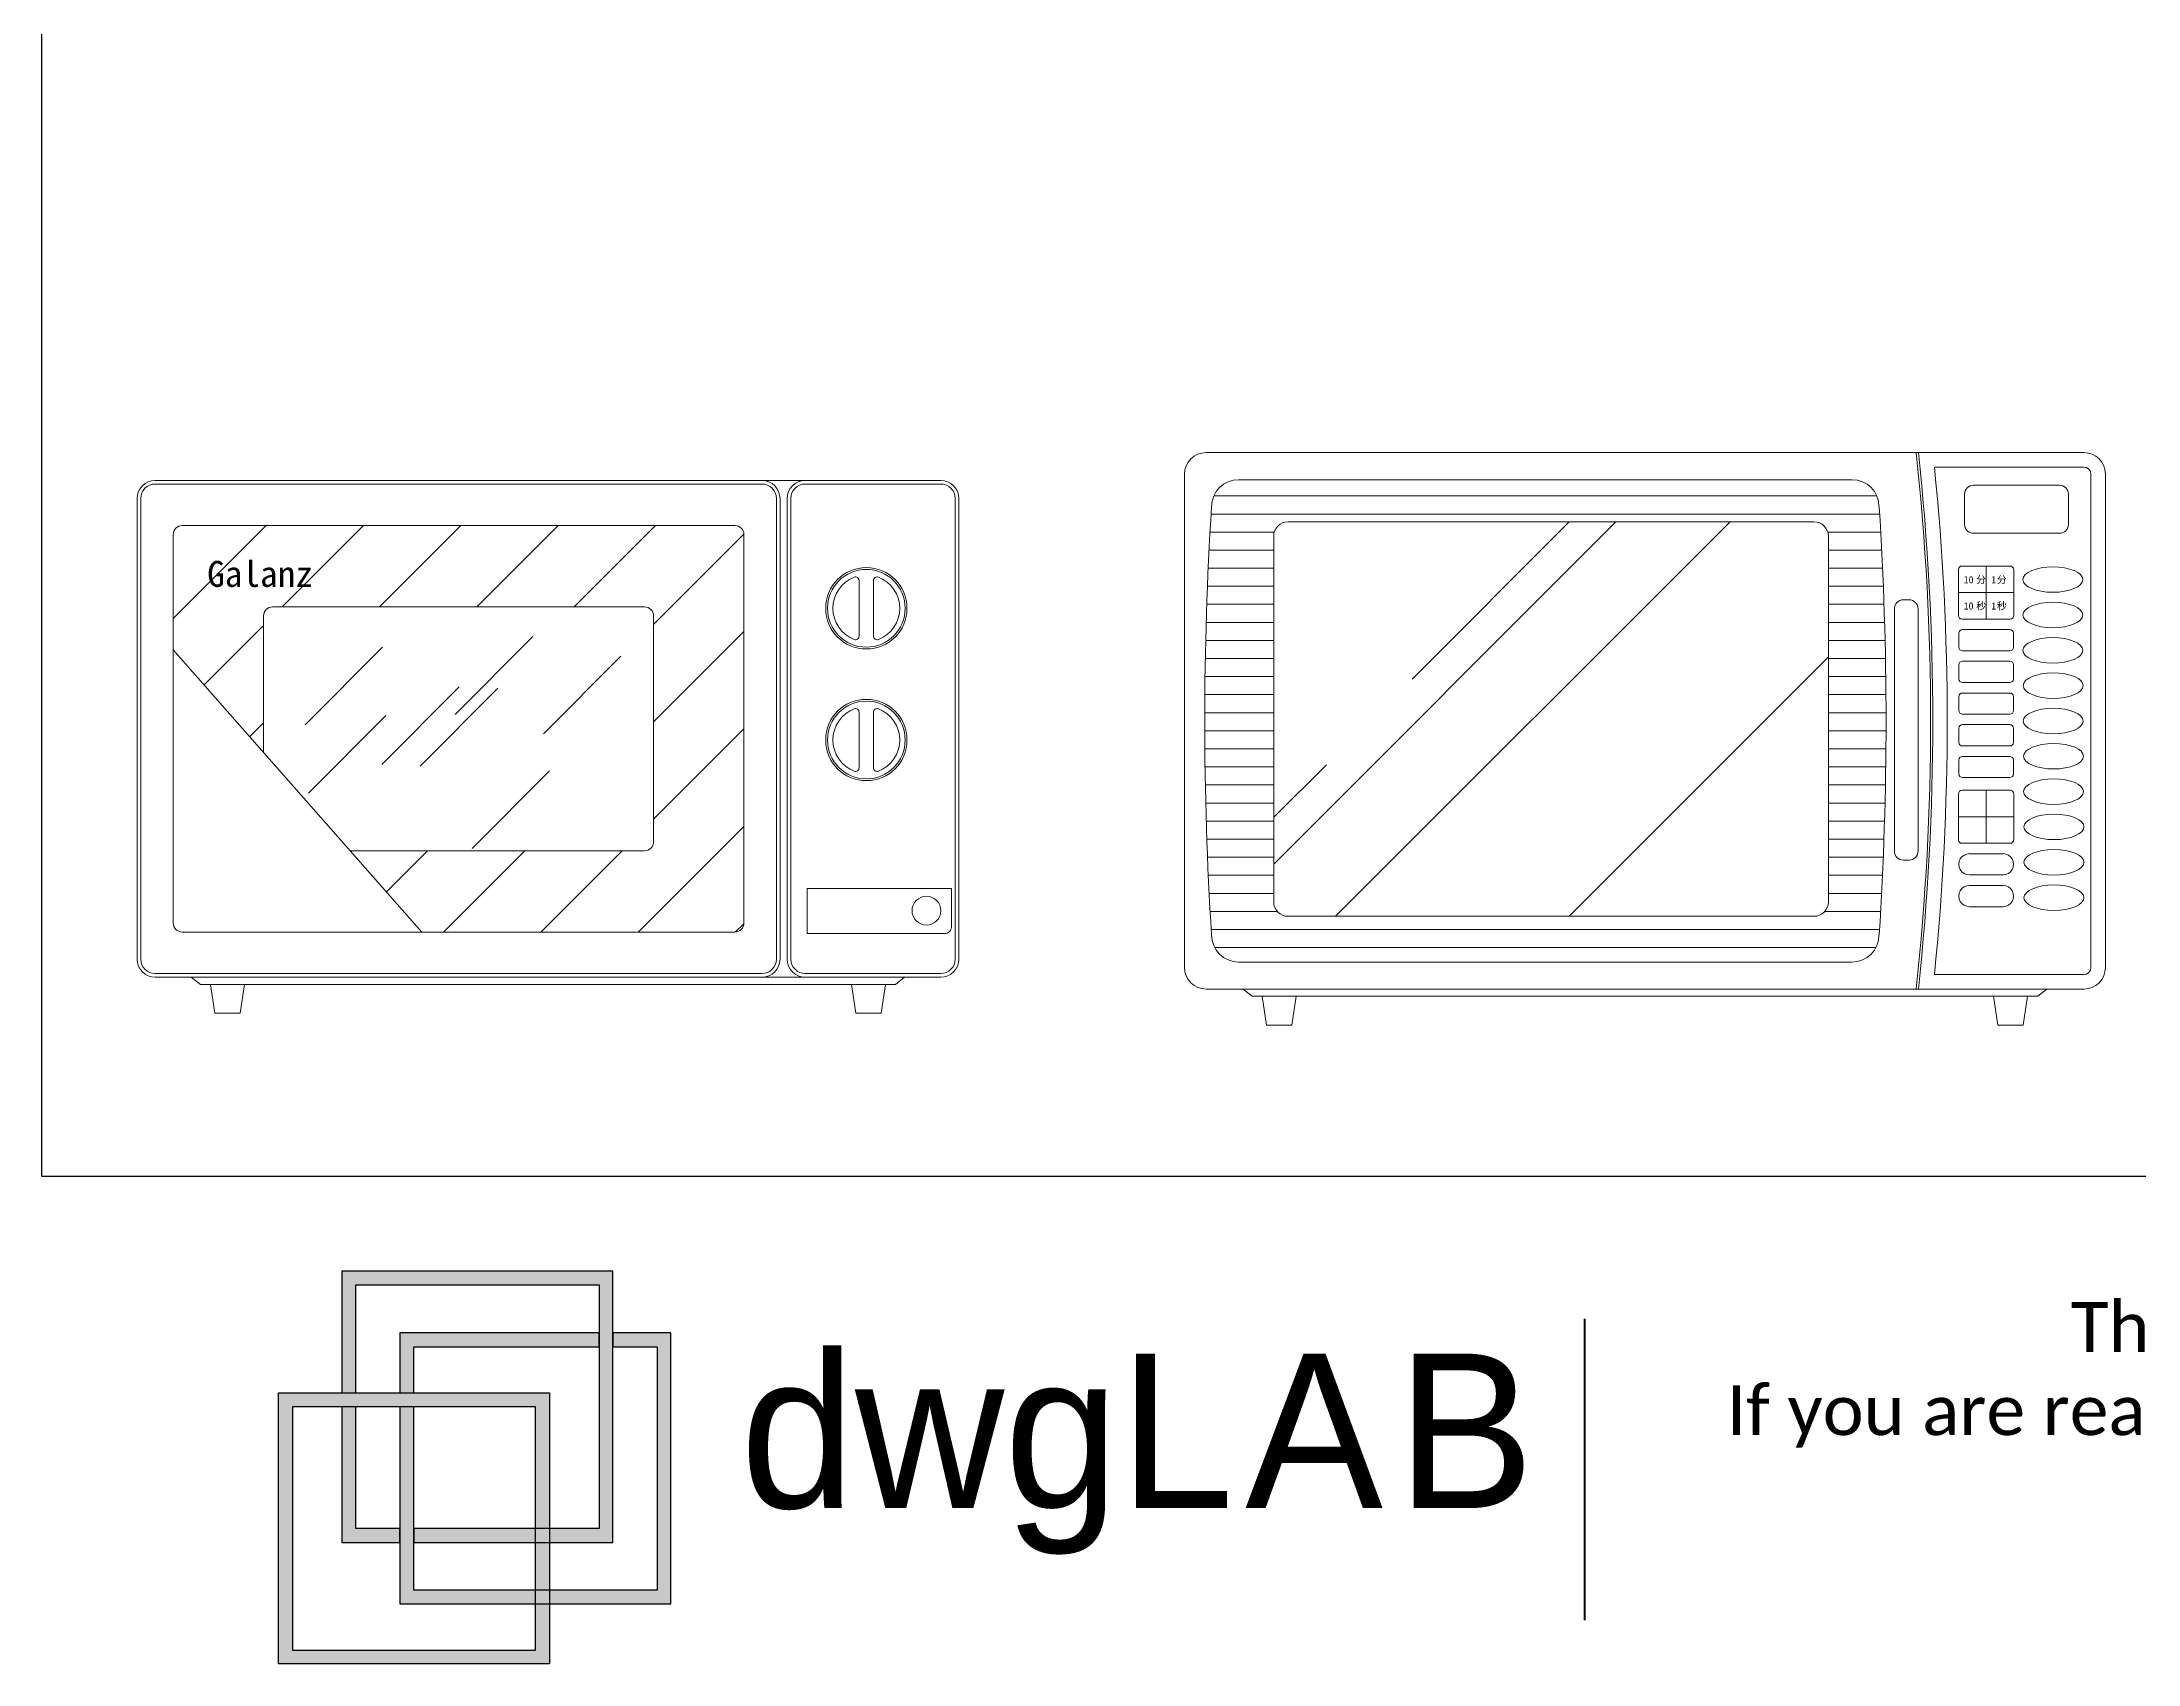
# Model space of a CAD drawing. Header units: inches. Extents: x 20.67 to 22.47, y 11.96 to 13.88.
# Drawn here: x 20.666 to 21.827, y 11.959 to 12.857 of the extents above; entities that cross this region are included whole.
import ezdxf

# ---------------------------------------------------------------- set-up
doc = ezdxf.new("R2010")
doc.units = ezdxf.units.IN
doc.header["$MEASUREMENT"] = 0
doc.layers.add('001_Dark_1 5', color=7, linetype='Continuous', lineweight=0)
for name, color, linetype, plot in [('01', 251, 'Continuous', False), ('02', 251, 'Continuous', False), ('dwgLAB', 250, 'Continuous', False)]:
    doc.layers.add(name, color=color, linetype=linetype, plot=plot)
doc.styles.add('MtXpl_', font='')
doc.styles.add('MtXpl_SimSun', font='SimSun.ttf')
doc.styles.get("Standard").update_dxf_attribs({"font": 'arial.ttf'})
doc.styles.get('MtXpl_').set_extended_font_data('黑体')

# ---------------------------------------------------------------- blocks, each defined once
blk = doc.blocks.new('DWGlab_ok')
at = {"layer": 'dwgLAB'}
h = blk.add_hatch(color=2, dxfattribs=at)
h.dxf.hatch_style = 2
h.paths.add_polyline_path([(0.0369, 0.2289), (0.0369, 0.158), (0.045, 0.158), (0.045, 0.2209), (0.1869, 0.2209), (0.1869, 0.079), (0.0788, 0.079), (0.0788, 0.0709), (0.1949, 0.0709), (0.1949, 0.2289)])
h = blk.add_hatch(color=13, dxfattribs=at)
h.dxf.hatch_style = 2
h.paths.add_polyline_path([(0.1949, 0.193), (0.1949, 0.1849), (0.2207, 0.1849), (0.2207, 0.0431), (0.0788, 0.0431), (0.0788, 0.1499), (0.0708, 0.1499), (0.0708, 0.035), (0.2287, 0.035), (0.2287, 0.193)])
h = blk.add_hatch(color=13, dxfattribs=at)
h.dxf.hatch_style = 2
h.paths.add_polyline_path([(0.0788, 0.1849), (0.1869, 0.1849), (0.1869, 0.193), (0.0708, 0.193), (0.0708, 0.158), (0.0788, 0.158)])
h = blk.add_hatch(color=155, dxfattribs=at)
h.dxf.hatch_style = 2
h.paths.add_polyline_path([(0.158, 0), (0, 0), (0, 0.158), (0.158, 0.158)])
h.paths.add_polyline_path([(0.0081, 0.0081), (0.1499, 0.0081), (0.1499, 0.1499), (0.0081, 0.1499)])
h = blk.add_hatch(color=2, dxfattribs=at)
h.dxf.hatch_style = 2
h.paths.add_polyline_path([(0.045, 0.079), (0.045, 0.1499), (0.0369, 0.1499), (0.0369, 0.0709), (0.0708, 0.0709), (0.0708, 0.079)])
at = {"layer": 'dwgLAB', "color": 155}
for p, q in [((0, 0), (0, 0.158)), ((0, 0.158), (0.158, 0.158)), ((0.1499, 0.1499), (0.0081, 0.1499)), ((0.0081, 0.1499), (0.0081, 0.0081)), ((0.1499, 0.0081), (0.1499, 0.1499)), ((0.158, 0.158), (0.158, 0)), ((0.158, 0), (0, 0)), ((0.0081, 0.0081), (0.1499, 0.0081))]:
    blk.add_line(p, q, dxfattribs=at)
at = {"layer": 'dwgLAB', "color": 2}
for points in [[(0.0369, 0.2289), (0.0369, 0.158), (0.045, 0.158), (0.045, 0.2209), (0.1869, 0.2209), (0.1869, 0.079), (0.0788, 0.079), (0.0788, 0.0709), (0.1949, 0.0709), (0.1949, 0.2289), (0.0369, 0.2289)], [(0.045, 0.079), (0.045, 0.1499), (0.0369, 0.1499), (0.0369, 0.0709), (0.0708, 0.0709), (0.0708, 0.079), (0.045, 0.079)]]:
    blk.add_lwpolyline(points, dxfattribs=at)
at = {"layer": 'dwgLAB', "color": 9, "linetype": 'Continuous', "lineweight": 40}
blk.add_lwpolyline([(0.7616, 0.0256), (0.7616, 0.2011)], dxfattribs=at)
at = {"layer": 'dwgLAB', "color": 13}
for points in [[(0.1949, 0.193), (0.1949, 0.1849), (0.2207, 0.1849), (0.2207, 0.0431), (0.0788, 0.0431), (0.0788, 0.1499), (0.0708, 0.1499), (0.0708, 0.035), (0.2287, 0.035), (0.2287, 0.193), (0.1949, 0.193)], [(0.0788, 0.1849), (0.1869, 0.1849), (0.1869, 0.193), (0.0708, 0.193), (0.0708, 0.158), (0.0788, 0.158), (0.0788, 0.1849)]]:
    blk.add_lwpolyline(points, dxfattribs=at)
at = {"layer": 'dwgLAB', "color": 7}
for s, width, heights, insert, char_height, attachment_point in [('{\\fCalibri|b0|i0|c0|p34;\\H0.91667x;\\C0;This content is FREE.\\PIf you are really thankful, what do you do? you SHARE!}', 0.805462, [0.5251], (1.2337, 0.2109), 0.031712, 2), ('{\\fFutura Bk|b0|i0|c0|p34;dwg\\T1.1;LAB}', 17.629903, [0], (0.2692, 0.1809), 0.09, 1)]:
    blk.add_mtext_dynamic_manual_height_columns(s, width=width, gutter_width=12.5, heights=heights, dxfattribs=dict(at, insert=insert, char_height=char_height, attachment_point=attachment_point))

msp = doc.modelspace()

# ---------------------------------------------------------------- linework, layer by layer
at = {"layer": '001_Dark_1 5'}
for p, q in [((21.7971, 12.6295), (21.3111, 12.6295)), ((21.7971, 12.6215), (21.7144, 12.6215)), ((21.0651, 12.6141), (20.7291, 12.6141)), ((21.0651, 12.6121), (20.7291, 12.6121)), ((21.0651, 12.6141), (21.1025, 12.6141)), ((21.0891, 12.6141), (21.1641, 12.6141)), ((21.0891, 12.6121), (21.1641, 12.6121)), ((21.2991, 12.6175), (21.2991, 12.3445)), ((21.6687, 12.6145), (21.3291, 12.6145)), ((21.7836, 12.6114), (21.7361, 12.6114)), ((21.8011, 12.3445), (21.8011, 12.6175)), ((21.8091, 12.3445), (21.8091, 12.6175)), ((20.7191, 12.6041), (20.7191, 12.3491)), ((20.7211, 12.6041), (20.7211, 12.3491)), ((21.0731, 12.3491), (21.0731, 12.6041)), ((21.0751, 12.3491), (21.0751, 12.6041)), ((21.0791, 12.3491), (21.0791, 12.6041)), ((21.0811, 12.3491), (21.0811, 12.6041)), ((21.1721, 12.3491), (21.1721, 12.6041)), ((21.1741, 12.3491), (21.1741, 12.6041)), ((21.3139, 12.5955), (21.684, 12.5955)), ((21.3154, 12.6055), (21.6824, 12.6055)), ((21.7311, 12.6064), (21.7311, 12.5898)), ((21.7886, 12.5898), (21.7886, 12.6064)), ((20.7391, 12.5377), (20.7905, 12.5891)), ((20.7391, 12.5841), (20.7391, 12.3691)), ((21.0501, 12.5891), (20.7441, 12.5891)), ((20.7994, 12.5441), (20.8444, 12.5891)), ((20.8533, 12.5441), (20.8983, 12.5891)), ((20.9072, 12.5441), (20.9522, 12.5891)), ((20.9611, 12.5441), (21.0061, 12.5891)), ((21.0051, 12.5343), (21.0551, 12.5843)), ((21.0551, 12.3691), (21.0551, 12.5841)), ((21.3133, 12.5855), (21.3489, 12.5855)), ((21.3485, 12.4017), (21.538, 12.5912)), ((21.3565, 12.5912), (21.6477, 12.5912)), ((21.3828, 12.3728), (21.6012, 12.5912)), ((21.4251, 12.5041), (21.5121, 12.5912)), ((21.6554, 12.5855), (21.6846, 12.5855)), ((21.7361, 12.5848), (21.7836, 12.5848)), ((21.3127, 12.5755), (21.3485, 12.5755)), ((21.3485, 12.3808), (21.3485, 12.5832)), ((21.6557, 12.5832), (21.6557, 12.3808)), ((21.6557, 12.5755), (21.6851, 12.5755)), ((21.3123, 12.5655), (21.3485, 12.5655)), ((21.6557, 12.5655), (21.6856, 12.5655)), ((21.7277, 12.5393), (21.7277, 12.5647)), ((21.7297, 12.5667), (21.7563, 12.5667)), ((21.743, 12.5667), (21.743, 12.5373)), ((21.7583, 12.5647), (21.7583, 12.5393)), ((21.1189, 12.5587), (21.1189, 12.5279)), ((21.1269, 12.5587), (21.1269, 12.5279)), ((21.3118, 12.5555), (21.3485, 12.5555)), ((21.6557, 12.5555), (21.686, 12.5555)), ((21.7277, 12.552), (21.7583, 12.552)), ((20.7891, 12.5391), (20.7891, 12.4636)), ((21.0001, 12.5441), (20.7941, 12.5441)), ((21.0051, 12.4141), (21.0051, 12.5391)), ((21.3115, 12.5455), (21.3485, 12.5455)), ((21.6557, 12.5455), (21.6864, 12.5455)), ((21.6922, 12.4089), (21.6922, 12.543)), ((21.6972, 12.548), (21.7004, 12.548)), ((21.7054, 12.543), (21.7054, 12.4089)), ((21.7563, 12.5373), (21.7297, 12.5373)), ((20.7562, 12.5009), (20.7891, 12.5338)), ((20.8953, 12.4846), (20.9383, 12.5276)), ((21.0051, 12.4804), (21.0551, 12.5304)), ((21.3109, 12.5255), (21.3485, 12.5255)), ((21.3111, 12.5355), (21.3485, 12.5355)), ((21.6557, 12.5355), (21.6867, 12.5355)), ((21.6557, 12.5255), (21.687, 12.5255)), ((21.7279, 12.5218), (21.7279, 12.5295)), ((21.7299, 12.5315), (21.7562, 12.5315)), ((21.7582, 12.5295), (21.7582, 12.5218)), ((20.7391, 12.5204), (20.8768, 12.3641)), ((20.8121, 12.4788), (20.855, 12.5218)), ((20.9441, 12.4738), (20.987, 12.5168)), ((21.3106, 12.5155), (21.3485, 12.5155)), ((21.5122, 12.3728), (21.6557, 12.5164)), ((21.6557, 12.5155), (21.6872, 12.5155)), ((21.7562, 12.5198), (21.7299, 12.5198)), ((21.7299, 12.514), (21.7562, 12.514)), ((21.3105, 12.5055), (21.3485, 12.5055)), ((21.6557, 12.5055), (21.6874, 12.5055)), ((21.7279, 12.5042), (21.7279, 12.512)), ((21.7562, 12.5022), (21.7299, 12.5022)), ((21.7582, 12.512), (21.7582, 12.5042)), ((20.8546, 12.4569), (20.8975, 12.4998)), ((20.8759, 12.456), (20.9189, 12.499)), ((21.3104, 12.4955), (21.3485, 12.4955)), ((21.6557, 12.4955), (21.6875, 12.4955)), ((21.7279, 12.4867), (21.7279, 12.4944)), ((21.7299, 12.4964), (21.7562, 12.4964)), ((21.7582, 12.4944), (21.7582, 12.4867)), ((20.7815, 12.4723), (20.7891, 12.4799)), ((20.8139, 12.441), (20.8569, 12.484)), ((21.1189, 12.4858), (21.1189, 12.455)), ((21.1269, 12.4858), (21.1269, 12.455)), ((21.3103, 12.4855), (21.3485, 12.4855)), ((21.6557, 12.4855), (21.6875, 12.4855)), ((21.7562, 12.4847), (21.7299, 12.4847)), ((21.7299, 12.4789), (21.7562, 12.4789)), ((21.0051, 12.4265), (21.0551, 12.4765)), ((21.3103, 12.4755), (21.3485, 12.4755)), ((21.6557, 12.4755), (21.6875, 12.4755)), ((21.7279, 12.4691), (21.7279, 12.4769)), ((21.7582, 12.4769), (21.7582, 12.4691)), ((21.3104, 12.4655), (21.3485, 12.4655)), ((21.3105, 12.4555), (21.3485, 12.4555)), ((21.3485, 12.4276), (21.3777, 12.4567)), ((21.6557, 12.4655), (21.6875, 12.4655)), ((21.6557, 12.4555), (21.6873, 12.4555)), ((21.7279, 12.4516), (21.7279, 12.4593)), ((21.7562, 12.4671), (21.7299, 12.4671)), ((21.7299, 12.4613), (21.7562, 12.4613)), ((21.7582, 12.4593), (21.7582, 12.4516)), ((20.9046, 12.4104), (20.9475, 12.4533)), ((21.3107, 12.4455), (21.3485, 12.4455)), ((21.6557, 12.4455), (21.6872, 12.4455)), ((21.7562, 12.4496), (21.7299, 12.4496)), ((21.3109, 12.4355), (21.3485, 12.4355)), ((21.6557, 12.4355), (21.687, 12.4355)), ((21.7277, 12.4152), (21.7277, 12.4406)), ((21.7297, 12.4426), (21.7563, 12.4426)), ((21.743, 12.4426), (21.743, 12.4132)), ((21.7583, 12.4406), (21.7583, 12.4152)), ((20.9966, 12.3641), (21.0551, 12.4226)), ((21.3112, 12.4255), (21.3485, 12.4255)), ((21.6557, 12.4255), (21.6867, 12.4255)), ((21.7277, 12.4279), (21.7583, 12.4279)), ((20.8371, 12.4091), (21.0001, 12.4091)), ((20.8572, 12.3864), (20.8799, 12.4091)), ((20.8888, 12.3641), (20.9338, 12.4091)), ((20.9427, 12.3641), (20.9877, 12.4091)), ((21.3115, 12.4155), (21.3485, 12.4155)), ((21.6557, 12.4155), (21.6864, 12.4155)), ((21.7563, 12.4132), (21.7297, 12.4132)), ((21.3119, 12.4055), (21.3485, 12.4055)), ((21.6557, 12.4055), (21.686, 12.4055)), ((21.7004, 12.4039), (21.6972, 12.4039)), ((21.7338, 12.4074), (21.7524, 12.4074)), ((21.3123, 12.3955), (21.3485, 12.3955)), ((21.6557, 12.3955), (21.6855, 12.3955)), ((21.7524, 12.3957), (21.7338, 12.3957)), ((21.7338, 12.3899), (21.7524, 12.3899)), ((21.3128, 12.3855), (21.3485, 12.3855)), ((21.3133, 12.3755), (21.3505, 12.3755)), ((21.6537, 12.3755), (21.6845, 12.3755)), ((21.6557, 12.3855), (21.6851, 12.3855)), ((21.7524, 12.3781), (21.7338, 12.3781)), ((20.7441, 12.3641), (21.0501, 12.3641)), ((21.0505, 12.3642), (21.0551, 12.3687)), ((21.3139, 12.3655), (21.6839, 12.3655)), ((21.6477, 12.3728), (21.3565, 12.3728)), ((21.3158, 12.3555), (21.682, 12.3555)), ((20.7291, 12.3411), (21.0651, 12.3411)), ((21.0891, 12.3411), (21.1641, 12.3411)), ((21.3291, 12.3475), (21.6687, 12.3475)), ((21.7144, 12.3405), (21.7971, 12.3405)), ((20.7291, 12.3391), (21.0651, 12.3391)), ((20.7541, 12.3351), (20.7491, 12.3391)), ((20.7541, 12.3351), (20.7841, 12.3351)), ((20.7597, 12.3351), (20.7621, 12.3191)), ((20.7785, 12.3351), (20.7761, 12.3191)), ((20.7841, 12.3351), (21.1091, 12.3351)), ((21.0651, 12.3391), (21.0891, 12.3391)), ((21.0891, 12.3391), (21.1641, 12.3391)), ((21.1091, 12.3351), (21.1391, 12.3351)), ((21.1147, 12.3351), (21.1171, 12.3191)), ((21.1335, 12.3351), (21.1311, 12.3191)), ((21.1441, 12.3391), (21.1391, 12.3351)), ((21.3111, 12.3325), (21.7971, 12.3325)), ((21.3316, 12.3325), (21.7766, 12.3325)), ((21.3366, 12.3285), (21.3316, 12.3325)), ((21.3366, 12.3285), (21.3666, 12.3285)), ((21.3422, 12.3285), (21.3446, 12.3125)), ((21.361, 12.3285), (21.3586, 12.3125)), ((21.3666, 12.3285), (21.7416, 12.3285)), ((21.7416, 12.3285), (21.7716, 12.3285)), ((21.7472, 12.3285), (21.7496, 12.3125)), ((21.766, 12.3285), (21.7636, 12.3125)), ((21.7766, 12.3325), (21.7716, 12.3285)), ((20.7621, 12.3191), (20.7761, 12.3191)), ((21.1171, 12.3191), (21.1311, 12.3191)), ((21.3446, 12.3125), (21.3586, 12.3125)), ((21.7496, 12.3125), (21.7636, 12.3125))]:
    msp.add_line(p, q, dxfattribs=at)
msp.add_lwpolyline([(21.0901, 12.3632), (21.1661, 12.3632, 0.414214), (21.1701, 12.3672), (21.1701, 12.3882), (21.0901, 12.3882)], format="xyb", close=True, dxfattribs=at)
for centre, radius in [((21.1229, 12.5433), 0.0225), ((21.1229, 12.5433), 0.0215), ((21.1229, 12.4704), 0.0225), ((21.1229, 12.4704), 0.0215), ((21.1562, 12.3759), 0.00798)]:
    msp.add_circle(centre, radius, dxfattribs=at)
for centre, radius, start, end in [((21.3111, 12.6175), 0.012, 90, 180), ((20.3312, 12.481), 1.3811, 353.8327, 6.1673), ((20.3312, 12.481), 1.3823, 353.8327, 6.1673), ((20.3312, 12.481), 1.3903, 354.1998, 5.8002), ((21.7971, 12.6175), 0.012, 0, 90), ((21.7971, 12.6175), 0.004, 0, 90), ((20.7291, 12.6041), 0.01, 90, 180), ((20.7291, 12.6041), 0.008, 90, 180), ((21.0651, 12.6041), 0.01, 0, 90), ((21.0651, 12.6041), 0.008, 0, 90), ((21.0891, 12.6041), 0.01, 90, 180), ((21.0891, 12.6041), 0.008, 90, 180), ((21.1641, 12.6041), 0.01, 0, 90), ((21.1641, 12.6041), 0.008, 0, 90), ((21.3291, 12.5995), 0.015, 90, 180), ((21.6687, 12.5995), 0.015, 0, 90), ((21.7361, 12.6064), 0.005, 90, 180), ((21.7836, 12.6064), 0.005, 0, 90), ((23.1598, 12.481), 1.8495, 176.3265, 183.6735), ((19.838, 12.481), 1.8496, 356.3266, 3.6734), ((20.7441, 12.5841), 0.005, 90, 180), ((21.0501, 12.5841), 0.005, 0, 90), ((21.3565, 12.5832), 0.008, 90, 180), ((21.6477, 12.5832), 0.008, 360, 90), ((21.7361, 12.5898), 0.005, 180, 270), ((21.7836, 12.5898), 0.005, 270, 0), ((21.1229, 12.5433), 0.0185, 111.3237, 248.6763), ((21.1169, 12.5587), 0.002, 0, 111.3237), ((21.1289, 12.5587), 0.002, 68.6763, 180), ((21.1229, 12.5433), 0.0185, 291.3237, 68.6763), ((21.7297, 12.5647), 0.002, 90, 180), ((21.7563, 12.5647), 0.002, 0, 90), ((20.7941, 12.5391), 0.005, 90, 180), ((21.0001, 12.5391), 0.005, 0, 90), ((21.6972, 12.543), 0.005, 90, 180), ((21.7004, 12.543), 0.005, 0, 90), ((21.7297, 12.5393), 0.002, 180, 270), ((21.7563, 12.5393), 0.002, 270, 360), ((21.1169, 12.5279), 0.002, 248.6763, 0), ((21.1289, 12.5279), 0.002, 180, 291.3237), ((21.7299, 12.5295), 0.002, 90, 180), ((21.7562, 12.5295), 0.002, 0, 90), ((21.7299, 12.5218), 0.002, 180, 270), ((21.7299, 12.512), 0.002, 90, 180), ((21.7562, 12.5218), 0.002, 270, 360), ((21.7562, 12.512), 0.002, 0, 90), ((21.7299, 12.5042), 0.002, 180, 270), ((21.7562, 12.5042), 0.002, 270, 360), ((21.7299, 12.4944), 0.002, 90, 180), ((21.7562, 12.4944), 0.002, 0, 90), ((21.1229, 12.4704), 0.0185, 111.3237, 248.6763), ((21.1169, 12.4858), 0.002, 0, 111.3237), ((21.1289, 12.4858), 0.002, 68.6763, 180), ((21.1229, 12.4704), 0.0185, 291.3237, 68.6763), ((21.7299, 12.4867), 0.002, 180, 270), ((21.7299, 12.4769), 0.002, 90, 180), ((21.7562, 12.4867), 0.002, 270, 360), ((21.7562, 12.4769), 0.002, 0, 90), ((21.7299, 12.4691), 0.002, 180, 270), ((21.7562, 12.4691), 0.002, 270, 360), ((21.7299, 12.4593), 0.002, 90, 180), ((21.7562, 12.4593), 0.002, 0, 90), ((21.1169, 12.455), 0.002, 248.6763, 0), ((21.1289, 12.455), 0.002, 180, 291.3237), ((21.7299, 12.4516), 0.002, 180, 270), ((21.7562, 12.4516), 0.002, 270, 360), ((21.7297, 12.4406), 0.002, 90, 180), ((21.7563, 12.4406), 0.002, 0, 90), ((21.0001, 12.4141), 0.005, 270, 0), ((21.7297, 12.4152), 0.002, 180, 270), ((21.7563, 12.4152), 0.002, 270, 360), ((21.6972, 12.4089), 0.005, 180, 270), ((21.7004, 12.4089), 0.005, 270, 360), ((21.7338, 12.4016), 0.00588, 89.9996, 270.0004), ((21.7524, 12.4016), 0.00588, 269.9996, 90.0004), ((21.7338, 12.384), 0.00588, 89.9996, 270.0004), ((21.7524, 12.384), 0.00588, 269.9996, 90.0004), ((21.3565, 12.3808), 0.008, 180, 270), ((21.6477, 12.3808), 0.008, 270, 0), ((20.7441, 12.3691), 0.005, 180, 270), ((21.0501, 12.3691), 0.005, 270, 0), ((21.3291, 12.3625), 0.015, 180, 270), ((21.6687, 12.3625), 0.015, 270, 0), ((20.7291, 12.3491), 0.01, 180, 270), ((20.7291, 12.3491), 0.008, 180, 270), ((21.0651, 12.3491), 0.01, 270, 0), ((21.0651, 12.3491), 0.008, 270, 0), ((21.0891, 12.3491), 0.01, 180, 270), ((21.0891, 12.3491), 0.008, 180, 270), ((21.1641, 12.3491), 0.01, 270, 0), ((21.1641, 12.3491), 0.008, 270, 0), ((21.3111, 12.3445), 0.012, 180, 270), ((21.7971, 12.3445), 0.004, 270, 0), ((21.7971, 12.3445), 0.012, 270, 360)]:
    msp.add_arc(centre, radius, start, end, dxfattribs=at)
for centre in [(21.78, 12.5592), (21.78, 12.5396), (21.78, 12.5396), (21.78, 12.52), (21.7802, 12.5005), (21.7802, 12.5005), (21.7802, 12.4809), (21.7804, 12.4614), (21.7804, 12.4614), (21.7804, 12.4418), (21.7806, 12.4223), (21.7806, 12.4223), (21.7806, 12.4027), (21.7806, 12.3831)]:
    msp.add_ellipse(centre, major_axis=(-0.0166, 0), ratio=0.424478, dxfattribs=at)
at = {"layer": '01'}
msp.add_lwpolyline([(20.6664, 13.8834), (22.4717, 13.8834), (22.4717, 12.2288), (20.6664, 12.2288), (20.6664, 13.8834)], dxfattribs=at)
at = {"layer": '02'}
msp.add_lwpolyline([(20.6664, 13.8834), (22.4717, 13.8834), (22.4717, 12.2288), (20.6664, 12.2288), (20.6664, 13.8834)], dxfattribs=at)

# ---------------------------------------------------------------- block references
at = {"layer": 'dwgLAB', "color": 0, "xscale": 0.9498554477312816, "yscale": 0.9498554477312816, "zscale": 0.9498554477312816}
msp.add_blockref('DWGlab_ok', (20.7974, 11.9589), dxfattribs=at)

# ---------------------------------------------------------------- texts
at = {"layer": '001_Dark_1 5'}
for s, style, p in [('10', 'MtXpl_', (21.7306, 12.5571)), ('\\M+5B7D6', 'MtXpl_SimSun', (21.7375, 12.5571)), ('1', 'MtXpl_', (21.7459, 12.5571)), ('\\M+5B7D6', 'MtXpl_SimSun', (21.749, 12.5571)), ('10', 'MtXpl_', (21.7306, 12.5426)), ('\\M+5C3EB', 'MtXpl_SimSun', (21.7375, 12.5426)), ('1', 'MtXpl_', (21.7459, 12.5426)), ('\\M+5C3EB', 'MtXpl_SimSun', (21.749, 12.5426))]:
    msp.add_text(s, height=0.004, dxfattribs=dict(at, style=style)).set_placement(p)
at = {"layer": '001_Dark_1 5', "insert": (20.7579, 12.5695), "char_height": 0.014336, "width": 0.042433, "attachment_point": 1}
msp.add_mtext('\\f黑体|b0|i0|c134|p2;Galanz', dxfattribs=at)

doc.saveas('drawing.dxf')
